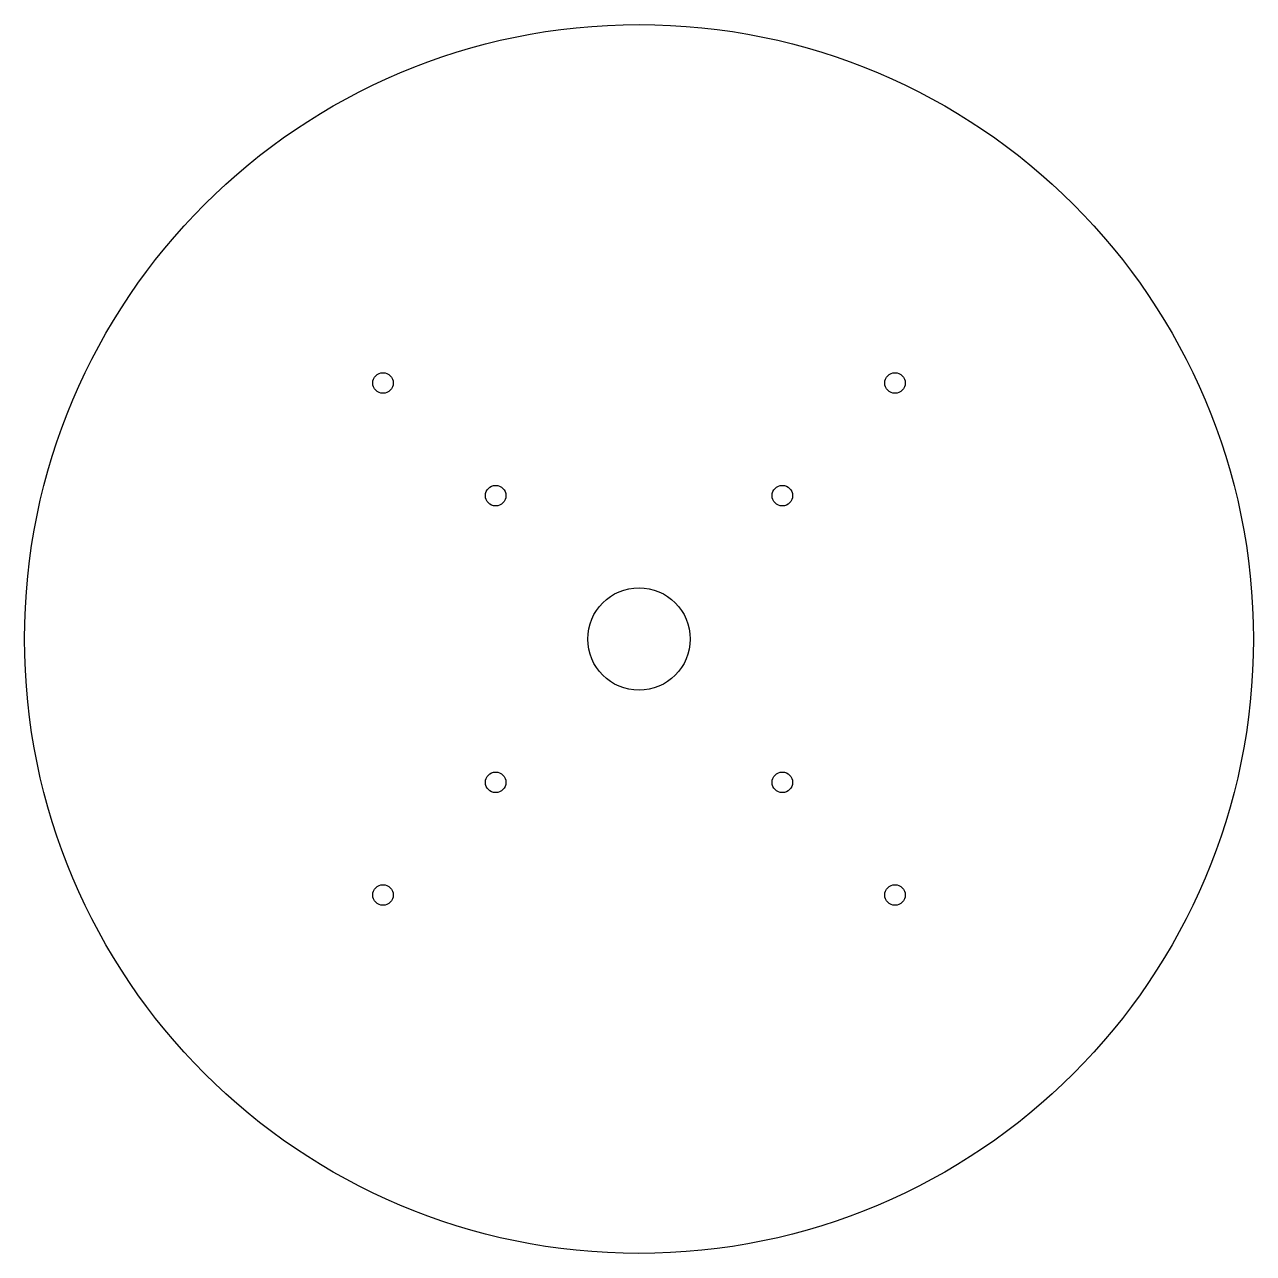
# Model space of a CAD drawing. Header units: millimetres. Extents: x -150 to 150, y -150 to 150.
import ezdxf

# ---------------------------------------------------------------- set-up
doc = ezdxf.new("R2010")
doc.units = ezdxf.units.MM

msp = doc.modelspace()

# ---------------------------------------------------------------- linework, layer by layer
for centre, radius in [((0, 0), 150), ((-62.5, 62.5), 2.5), ((62.5, 62.5), 2.5), ((-35, 35), 2.5), ((35, 35), 2.5), ((0, 0), 12.5), ((-35, -35), 2.5), ((35, -35), 2.5), ((-62.5, -62.5), 2.5), ((62.5, -62.5), 2.5)]:
    msp.add_circle(centre, radius)

doc.saveas('drawing.dxf')
